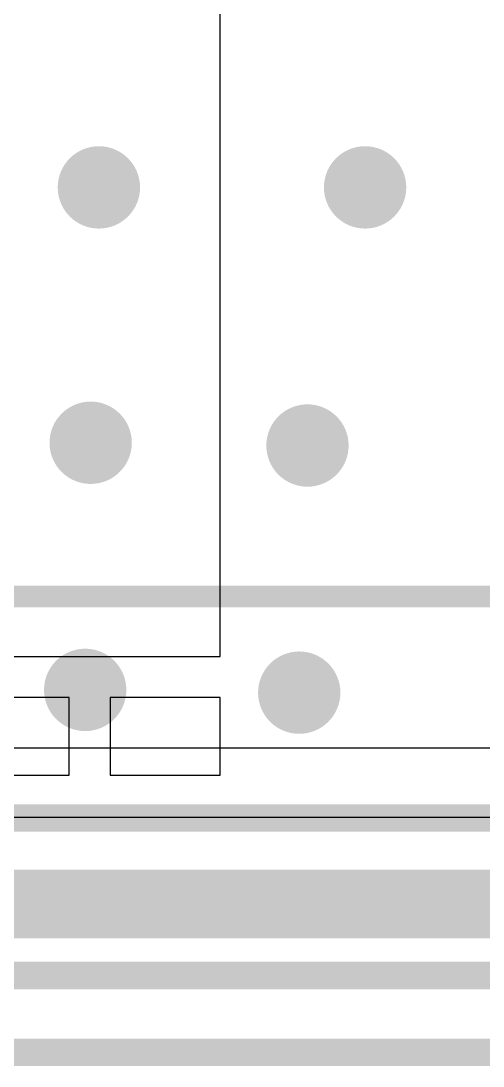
# Model space of a CAD drawing. Header units: millimetres. Extents: x 192 to 285.3, y 128.7 to 184.7.
# Drawn here: x 229.68 to 233.96, y 161.65 to 171.32 of the extents above; entities that cross this region are included whole.
import ezdxf

# ---------------------------------------------------------------- set-up
doc = ezdxf.new("R2010")
doc.units = ezdxf.units.MM
for name, color, linetype in [('BottomLayer', 5, 'Continuous'), ('BottomOverlay', 54, 'Continuous'), ('ConnectLayer', 7, 'Continuous'), ('MidLayer1', 16, 'Continuous'), ('MidLayer2', 76, 'Continuous'), ('MultiLayer', 9, 'Continuous'), ('TopLayer', 1, 'Continuous'), ('ViaHoleLayer', 16, 'Continuous')]:
    doc.layers.add(name, color=color, linetype=linetype)

# ---------------------------------------------------------------- blocks, each defined once
blk = doc.blocks.new('N303_3_B_5')
at = {"layer": 'BottomOverlay', "const_width": 0.2}
blk.add_lwpolyline([(12.1706, 15.0104), (-0.0294, 15.0104)], dxfattribs=at)

msp = doc.modelspace()

# ---------------------------------------------------------------- linework, layer by layer
at = {"layer": 'BottomLayer'}
msp.add_line((235.8868, 164.5962), (227.8466, 164.5962), dxfattribs=at)
at = {"layer": 'BottomLayer', "const_width": 0.381}
for points in [[(230.2161, 169.782, 1), (230.5971, 169.782, 1)], [(232.6799, 169.782, 1), (233.0609, 169.782, 1)], [(230.1399, 167.4198, 1), (230.5209, 167.4198, 1)], [(232.1465, 167.3944, 1), (232.5275, 167.3944, 1)], [(230.0891, 165.1338, 1), (230.4701, 165.1338, 1)], [(232.0703, 165.1084, 1), (232.4513, 165.1084, 1)]]:
    msp.add_lwpolyline(points, format="xyb", close=True, dxfattribs=at)
at = {"layer": 'BottomLayer'}
for points, const_width in [([(227.5784, 163.9488), (241.9724, 163.9488)], 0.254), ([(226.749, 163.1526), (242.8272, 163.1526)], 0.635), ([(227.3586, 162.4922), (247.1326, 162.4922)], 0.254), ([(226.1394, 161.781), (241.2016, 161.781)], 0.254)]:
    msp.add_lwpolyline(points, dxfattribs=dict(at, const_width=const_width))
at = {"layer": 'ConnectLayer'}
for p, q in [((231.5288, 170.945), (231.5288, 172.045)), ((231.5288, 169.845), (231.5288, 170.945)), ((231.5288, 168.745), (231.5288, 169.845)), ((231.5288, 167.645), (231.5288, 168.745)), ((231.5288, 166.545), (231.5288, 167.645)), ((231.5288, 165.445), (231.5288, 166.545)), ((229.1128, 165.4435), (231.5288, 165.4435)), ((231.5288, 165.4435), (231.5288, 165.445)), ((230.1303, 165.0625), (229.1128, 165.0625)), ((230.1303, 164.345), (230.1303, 165.0625)), ((231.5288, 165.0625), (230.5113, 165.0625)), ((230.5113, 165.0625), (230.5113, 164.345)), ((231.5288, 164.345), (231.5288, 165.0625)), ((229.1128, 164.345), (230.1303, 164.345)), ((230.5113, 164.345), (231.5288, 164.345)), ((247.6724, 163.9524), (228.5666, 163.9524))]:
    msp.add_line(p, q, dxfattribs=at)
at = {"layer": 'MidLayer1', "const_width": 0.381}
for points in [[(230.2161, 169.782, 1), (230.5971, 169.782, 1)], [(232.6799, 169.782, 1), (233.0609, 169.782, 1)], [(230.1399, 167.4198, 1), (230.5209, 167.4198, 1)], [(232.1465, 167.3944, 1), (232.5275, 167.3944, 1)], [(230.0891, 165.1338, 1), (230.4701, 165.1338, 1)], [(232.0703, 165.1084, 1), (232.4513, 165.1084, 1)]]:
    msp.add_lwpolyline(points, format="xyb", close=True, dxfattribs=at)
at = {"layer": 'MidLayer2', "const_width": 0.381}
for points in [[(230.2161, 169.782, 1), (230.5971, 169.782, 1)], [(232.6799, 169.782, 1), (233.0609, 169.782, 1)], [(230.1399, 167.4198, 1), (230.5209, 167.4198, 1)], [(232.1465, 167.3944, 1), (232.5275, 167.3944, 1)], [(230.0891, 165.1338, 1), (230.4701, 165.1338, 1)], [(232.0703, 165.1084, 1), (232.4513, 165.1084, 1)]]:
    msp.add_lwpolyline(points, format="xyb", close=True, dxfattribs=at)
at = {"layer": 'MultiLayer', "const_width": 0.381}
for points in [[(230.2161, 169.782, 1), (230.5971, 169.782, 1)], [(232.6799, 169.782, 1), (233.0609, 169.782, 1)], [(230.1399, 167.4198, 1), (230.5209, 167.4198, 1)], [(232.1465, 167.3944, 1), (232.5275, 167.3944, 1)], [(230.0891, 165.1338, 1), (230.4701, 165.1338, 1)], [(232.0703, 165.1084, 1), (232.4513, 165.1084, 1)]]:
    msp.add_lwpolyline(points, format="xyb", close=True, dxfattribs=at)
at = {"layer": 'TopLayer', "const_width": 0.381}
for points in [[(230.2161, 169.782, 1), (230.5971, 169.782, 1)], [(232.6799, 169.782, 1), (233.0609, 169.782, 1)], [(230.1399, 167.4198, 1), (230.5209, 167.4198, 1)], [(232.1465, 167.3944, 1), (232.5275, 167.3944, 1)], [(230.0891, 165.1338, 1), (230.4701, 165.1338, 1)], [(232.0703, 165.1084, 1), (232.4513, 165.1084, 1)]]:
    msp.add_lwpolyline(points, format="xyb", close=True, dxfattribs=at)
at = {"layer": 'ViaHoleLayer', "const_width": 0.1905}
for points in [[(230.3114, 169.782, 1), (230.5019, 169.782, 1)], [(232.7752, 169.782, 1), (232.9657, 169.782, 1)], [(230.2352, 167.4198, 1), (230.4257, 167.4198, 1)], [(232.2418, 167.3944, 1), (232.4323, 167.3944, 1)], [(230.1844, 165.1338, 1), (230.3749, 165.1338, 1)], [(232.1656, 165.1084, 1), (232.3561, 165.1084, 1)]]:
    msp.add_lwpolyline(points, format="xyb", close=True, dxfattribs=at)

# ---------------------------------------------------------------- block references
at = {"rotation": 180}
msp.add_blockref('N303_3_B_5', (240.338, 181.0088), dxfattribs=at)

doc.saveas('drawing.dxf')
